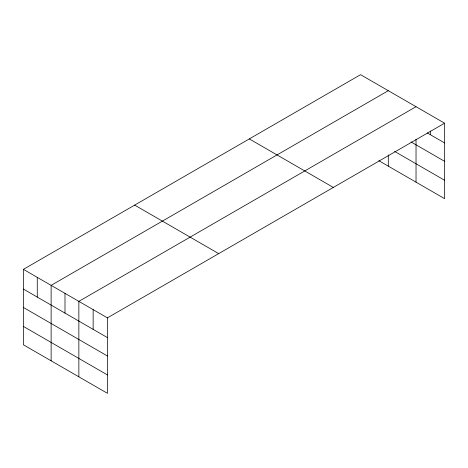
<?xml version="1.0" encoding="UTF-8"?>
<svg xmlns="http://www.w3.org/2000/svg" width="468" height="468" viewBox="0 0 468 468"><rect width="100%" height="100%" fill="white"/><g stroke="black" fill="none" stroke-linecap="round" stroke-linejoin="round"><path stroke-width="0.7" d="M444.6 123.195L360.571 74.681L23.4 269.346L23.4 344.805L107.429 393.319L107.429 317.86L444.6 123.195L444.6 198.654L378.846 160.694M388.3 90.693L51.129 285.351L51.129 360.816M416.029 106.704L78.858 301.363L78.858 376.822M427.208 132.9L444.6 142.939M410.986 141.921L444.6 161.325M394.6 151.404L444.6 180.268M249.304 138.92L333.333 187.434M134.667 205.107L218.696 253.621M23.4 269.346L107.429 317.86M23.4 289.084L107.429 337.603M23.4 307.476L107.429 355.99M23.4 326.418L107.429 374.932M430.314 131.034L430.314 134.69M416.029 139.172L416.029 182.163M388.3 154.838L388.3 166.152M93.144 309.611L93.144 329.355M64.993 293.36L64.993 313.104M37.264 277.349L37.264 297.092"/></g></svg>
